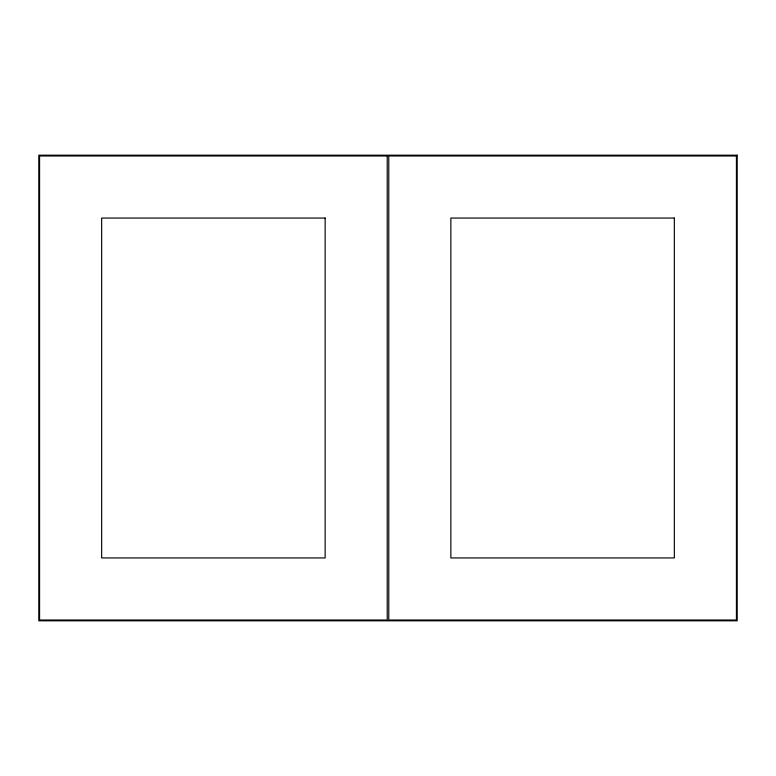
<?xml version="1.0" encoding="UTF-8"?>
<svg xmlns="http://www.w3.org/2000/svg" width="776" height="776" viewBox="0 0 776 776"><rect width="100%" height="100%" fill="white"/><g stroke="black" fill="none" stroke-linecap="round" stroke-linejoin="round"><path stroke-width="1.16" d="M737.2 155.2L38.8 155.2L38.8 620.8L737.2 620.8L737.2 155.2M387.224 155.976L39.576 155.976L39.576 620.024L387.224 620.024L387.224 155.976M736.424 155.976L388.776 155.976L388.776 620.024L736.424 620.024L736.424 155.976M325.144 218.056L101.656 218.056L101.656 557.944L325.144 557.944L325.144 218.056M674.344 218.056L450.856 218.056L450.856 557.944L674.344 557.944L674.344 218.056"/></g></svg>
